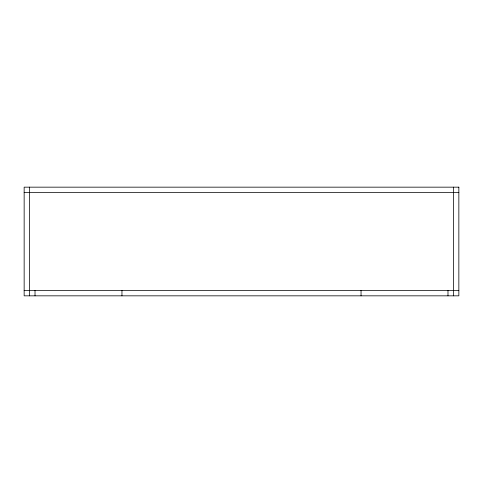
<?xml version="1.0" encoding="UTF-8"?>
<svg xmlns="http://www.w3.org/2000/svg" width="483" height="483" viewBox="0 0 483 483"><rect width="100%" height="100%" fill="white"/><g stroke="black" fill="none" stroke-linecap="round" stroke-linejoin="round"><path stroke-width="0.72" d="M24.15 192.596L458.85 192.596M24.15 290.404L458.85 290.404M453.416 187.162L453.416 295.837M447.983 290.404L447.983 295.837M361.043 290.404L361.043 295.837M121.957 290.404L121.957 295.837M35.017 290.404L35.017 295.837M29.584 187.162L29.584 295.837M458.85 187.162L24.15 187.162L24.15 295.837L458.85 295.837L458.85 187.162"/></g></svg>
